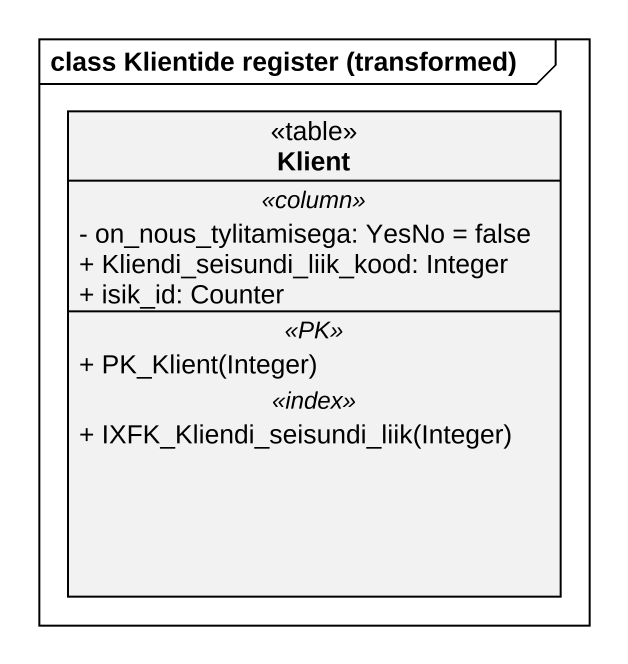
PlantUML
@startuml
mainframe class Klientide register (transformed)
hide circle
hide empty members
skinparam classAttributeIconSize 0
class Klient <<table>> {
  .. <<column>> ..
  - on_nous_tylitamisega: YesNo = false
  + Kliendi_seisundi_liik_kood: Integer
  + isik_id: Counter
  .. <<PK>> ..
  + PK_Klient(Integer)
  .. <<index>> ..
  + IXFK_Kliendi_seisundi_liik(Integer)
}
@enduml
